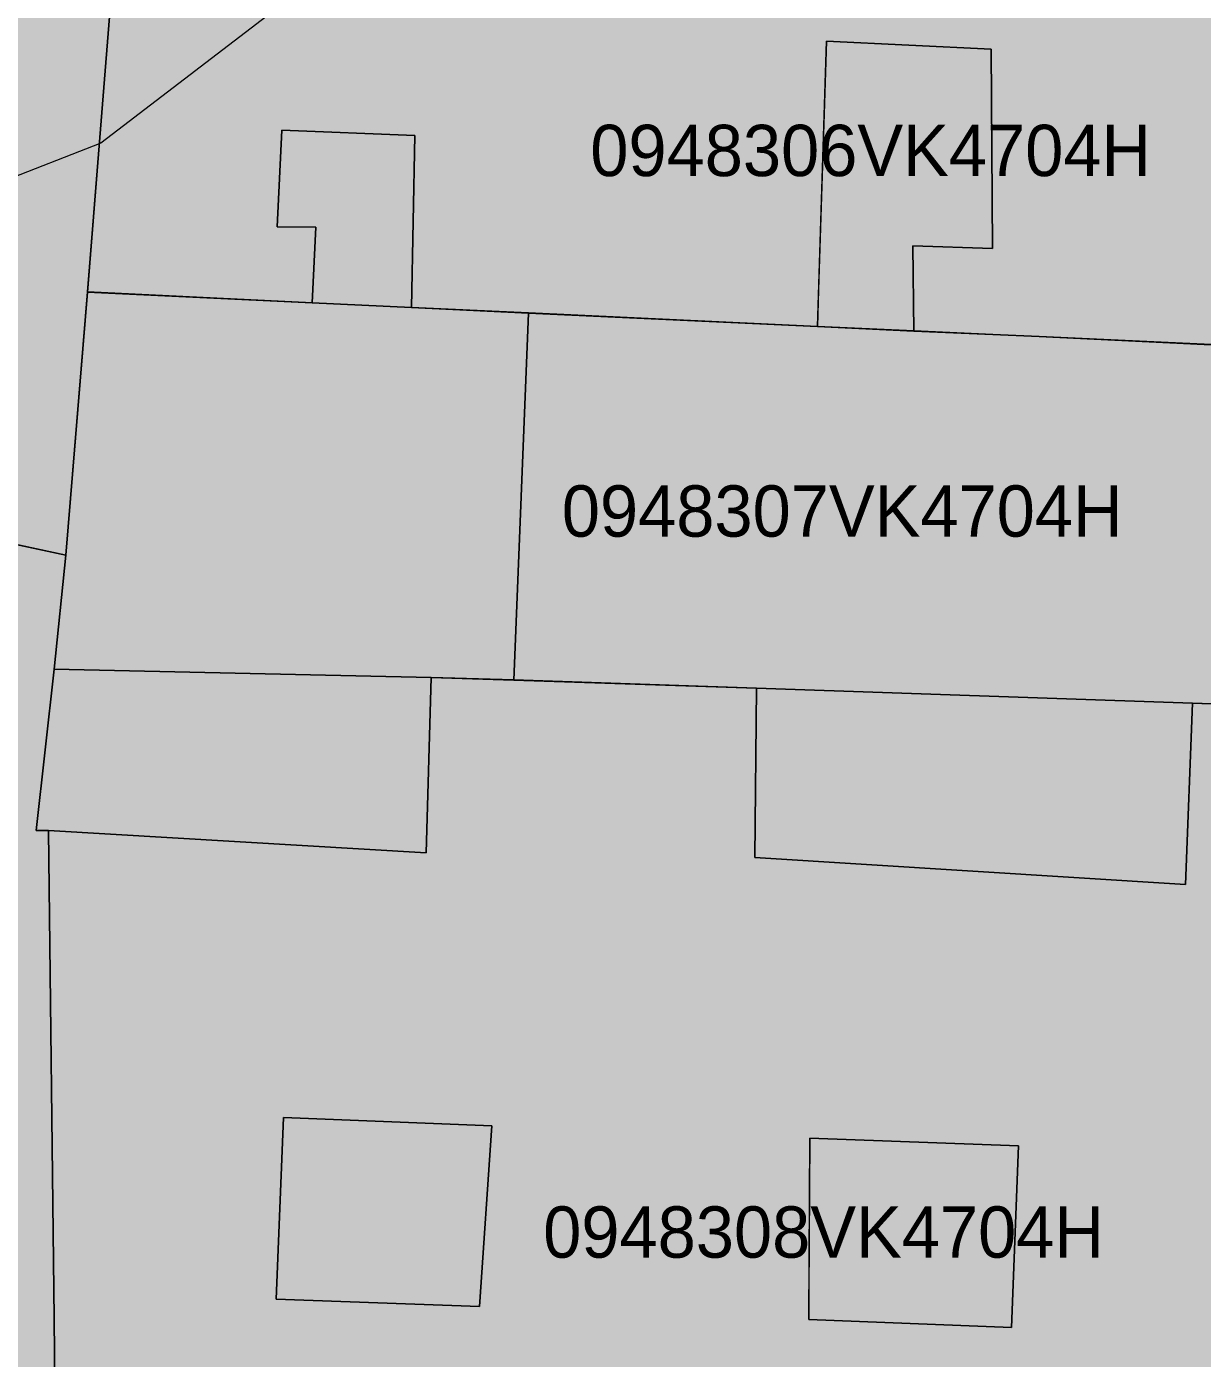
# Model space of a CAD drawing. Header units: metres. Extents: x -6 to 1255, y -2 to 532.
# Drawn here: x 1124.55 to 1147.47, y 195.44 to 221.39 of the extents above; entities that cross this region are included whole.
import ezdxf

# ---------------------------------------------------------------- set-up
doc = ezdxf.new("R2010")
doc.units = ezdxf.units.M
doc.header["$MEASUREMENT"] = 0
for name, color, linetype, lineweight, true_color in [('TPX_BUILDINGS', 7, 'CONTINUOUS', 0, 0x000000), ('TPX_BUILDINGS_HATCH', 7, 'CONTINUOUS', 0, 0xf0f0f0), ('TPX_BUILDINGS_SHADOWS_HATCH', 7, 'CONTINUOUS', 0, 0x000000), ('TPX_BUILDINGS_SHADOWS_OUTLINES', 7, 'CONTINUOUS', 0, 0x000000), ('TPX_CADASTRES', 7, 'CONTINUOUS', 0, 0x646464), ('TPX_CADASTRES_TEXT', 7, 'CONTINUOUS', 0, 0x000000), ('TPX_RELIEF_CONTOUR_LINES', 7, 'CONTINUOUS', 0, 0x969696)]:
    doc.layers.add(name, color=color, linetype=linetype, lineweight=lineweight, true_color=true_color)

msp = doc.modelspace()

# ---------------------------------------------------------------- hatches: boundary and pattern name
at = {"layer": 'TPX_BUILDINGS_HATCH'}
for points in [[(1094.568, 235.452), (1091.498, 224.542), (1092.008, 224.412), (1093.759, 223.934), (1094.648, 223.692), (1096.158, 223.282), (1096.987, 223.056), (1098.899, 222.534), (1100.558, 222.082), (1099.058, 216.502), (1103.808, 215.472), (1104.318, 217.892), (1121.778, 214.121), (1121.458, 211.921), (1125.318, 211.091), (1125.738, 216.221), (1125.968, 219.071), (1126.248, 222.561), (1105.238, 226.942), (1104.978, 226.072), (1103.538, 226.542), (1103.788, 227.352), (1102.138, 227.712), (1102.718, 229.832), (1105.458, 229.232), (1105.663, 229.994), (1109.058, 242.652), (1106.338, 242.972), (1106.728, 244.532), (1107.458, 247.442), (1108.647, 252.78), (1108.828, 253.592), (1105.388, 254.092), (1102.938, 254.442), (1100.028, 254.862), (1094.568, 235.452)], [(1125.968, 219.071), (1125.738, 216.221), (1130.118, 216.011), (1130.188, 217.481), (1129.438, 217.491), (1129.528, 219.371), (1132.118, 219.271), (1132.058, 215.921), (1134.338, 215.811), (1139.968, 215.551), (1140.148, 221.111), (1143.358, 220.951), (1143.378, 217.071), (1141.828, 217.121), (1141.848, 215.461), (1143.388, 215.391), (1144.288, 215.351), (1147.508, 215.201), (1150.118, 215.081), (1153.478, 214.921), (1156.928, 214.761), (1157.248, 221.671), (1152.658, 221.911), (1149.048, 222.091), (1138.928, 222.611), (1135.228, 222.801), (1126.308, 223.301), (1126.248, 222.561), (1125.968, 219.071)], [(1134.338, 215.811), (1134.048, 208.661), (1138.778, 208.501), (1147.278, 208.211), (1151.848, 208.051), (1153.168, 208.011), (1156.618, 207.891), (1156.928, 214.761), (1153.478, 214.921), (1150.118, 215.081), (1147.508, 215.201), (1144.288, 215.351), (1143.388, 215.391), (1141.848, 215.461), (1139.968, 215.551), (1134.338, 215.811)]]:
    msp.add_hatch(color=256, dxfattribs=at).paths.add_polyline_path(points)
h = msp.add_hatch(color=256, dxfattribs=at)
h.paths.add_polyline_path([(1112.777, 160.921), (1112.757, 159.291), (1116.057, 158.021), (1122.907, 155.391), (1126.077, 154.171), (1125.985, 156.071), (1125.847, 158.92), (1125.627, 163.461), (1125.477, 166.401), (1125.377, 170.151), (1125.207, 176.591), (1125.117, 180.221), (1125.008, 184.231), (1124.918, 187.701), (1124.808, 191.461), (1125.138, 191.461), (1125.088, 196.221), (1124.978, 205.731), (1124.738, 205.731), (1125.088, 208.871), (1125.318, 211.091), (1121.458, 211.921), (1114.888, 213.322), (1114.518, 207.152), (1114.408, 205.401), (1114.288, 203.481), (1114.226, 201.755), (1114.028, 196.201), (1113.778, 189.051), (1113.438, 179.481), (1113.257, 174.481), (1113.077, 169.411), (1112.997, 167.131), (1112.927, 165.361), (1112.857, 163.391), (1112.777, 160.921)])
h.paths.add_polyline_path([(1117.888, 185.141), (1117.988, 193.081), (1121.288, 192.981), (1121.638, 185.141), (1117.888, 185.141)], flags=16)
h.paths.add_polyline_path([(1118.148, 200.441), (1118.538, 207.981), (1121.168, 207.841), (1120.778, 200.301), (1118.148, 200.441)], flags=16)
h = msp.add_hatch(color=256, dxfattribs=at)
h.paths.add_polyline_path([(1132.34, 205.295), (1124.978, 205.731), (1125.088, 196.221), (1125.138, 191.461), (1132.05, 191.265), (1131.958, 187.571), (1133.328, 187.521), (1137.907, 187.371), (1146.427, 187.081), (1147.657, 187.041), (1151.247, 186.921), (1155.657, 186.771), (1156.618, 207.891), (1153.168, 208.011), (1151.848, 208.051), (1147.278, 208.211), (1147.14, 204.675), (1138.75, 205.205), (1138.778, 208.501), (1134.048, 208.661), (1132.438, 208.711), (1132.34, 205.295)])
h.paths.add_polyline_path([(1129.42, 196.595), (1129.56, 200.135), (1133.62, 199.975), (1133.38, 196.455), (1129.42, 196.595)], flags=16)
h.paths.add_polyline_path([(1139.8, 196.205), (1139.82, 199.735), (1143.89, 199.585), (1143.75, 196.045), (1139.8, 196.205)], flags=16)
at = {"layer": 'TPX_BUILDINGS_SHADOWS_HATCH'}
for points in [[(1139.991, 216.264), (1139.968, 215.551), (1141.848, 215.461), (1141.828, 217.121), (1143.378, 217.071), (1143.358, 220.951), (1140.148, 221.111), (1139.991, 216.264)], [(1125.088, 208.871), (1124.738, 205.731), (1124.978, 205.731), (1132.34, 205.295), (1132.438, 208.711), (1134.048, 208.661), (1134.338, 215.811), (1132.058, 215.921), (1132.118, 219.271), (1129.528, 219.371), (1129.438, 217.491), (1130.188, 217.481), (1130.118, 216.011), (1125.738, 216.221), (1125.318, 211.091), (1125.088, 208.871)], [(1138.778, 208.501), (1138.75, 205.205), (1147.14, 204.675), (1147.278, 208.211), (1138.778, 208.501)], [(1129.56, 200.135), (1129.42, 196.595), (1133.38, 196.455), (1133.62, 199.975), (1129.56, 200.135)], [(1139.803, 196.718), (1139.8, 196.205), (1143.75, 196.045), (1143.89, 199.585), (1139.82, 199.735), (1139.803, 196.718)]]:
    msp.add_hatch(color=256, dxfattribs=at).paths.add_polyline_path(points)

# ---------------------------------------------------------------- linework, layer by layer
at = {"layer": 'TPX_BUILDINGS', "elevation": 0.042}
for points in [[(1100.558, 222.082), (1099.058, 216.502), (1103.808, 215.472), (1104.318, 217.892), (1121.778, 214.121), (1121.458, 211.921), (1125.318, 211.091), (1125.738, 216.221), (1125.968, 219.071), (1126.248, 222.561)], [(1126.248, 222.561), (1125.968, 219.071), (1125.738, 216.221), (1130.118, 216.011), (1130.188, 217.481), (1129.438, 217.491), (1129.528, 219.371), (1132.118, 219.271), (1132.058, 215.921), (1134.338, 215.811), (1139.968, 215.551), (1140.148, 221.111), (1143.358, 220.951), (1143.378, 217.071), (1141.828, 217.121), (1141.848, 215.461), (1143.388, 215.391), (1144.288, 215.351), (1147.508, 215.201), (1150.118, 215.081), (1153.478, 214.921), (1156.928, 214.761), (1157.248, 221.671)], [(1125.477, 166.401), (1125.377, 170.151), (1125.207, 176.591), (1125.117, 180.221), (1125.008, 184.231), (1124.918, 187.701), (1124.808, 191.461), (1125.138, 191.461), (1125.088, 196.221), (1124.978, 205.731), (1124.738, 205.731), (1125.088, 208.871), (1125.318, 211.091), (1121.458, 211.921), (1114.888, 213.322), (1114.518, 207.152), (1114.408, 205.401), (1114.288, 203.481), (1114.226, 201.755), (1114.028, 196.201), (1113.778, 189.051), (1113.438, 179.481), (1113.257, 174.481), (1113.077, 169.411)]]:
    msp.add_lwpolyline(points, dxfattribs=at)
for points in [[(1134.338, 215.811), (1134.048, 208.661), (1138.778, 208.501), (1147.278, 208.211), (1151.848, 208.051), (1153.168, 208.011), (1156.618, 207.891), (1156.928, 214.761), (1153.478, 214.921), (1150.118, 215.081), (1147.508, 215.201), (1144.288, 215.351), (1143.388, 215.391), (1141.848, 215.461), (1139.968, 215.551)], [(1132.34, 205.295), (1124.978, 205.731), (1125.088, 196.221), (1125.138, 191.461), (1132.05, 191.265), (1131.958, 187.571), (1133.328, 187.521), (1137.907, 187.371), (1146.427, 187.081), (1147.657, 187.041), (1151.247, 186.921), (1155.657, 186.771), (1156.618, 207.891), (1153.168, 208.011), (1151.848, 208.051), (1147.278, 208.211), (1147.14, 204.675), (1138.75, 205.205), (1138.778, 208.501), (1134.048, 208.661), (1132.438, 208.711)], [(1129.42, 196.595), (1129.56, 200.135), (1133.62, 199.975), (1133.38, 196.455)], [(1139.8, 196.205), (1139.82, 199.735), (1143.89, 199.585), (1143.75, 196.045)]]:
    msp.add_lwpolyline(points, close=True, dxfattribs=at)
at = {"layer": 'TPX_BUILDINGS_SHADOWS_OUTLINES', "elevation": 0.039}
for points in [[(1139.991, 216.264), (1139.968, 215.551), (1141.848, 215.461), (1141.828, 217.121), (1143.378, 217.071), (1143.358, 220.951), (1140.148, 221.111)], [(1125.088, 208.871), (1124.738, 205.731), (1124.978, 205.731), (1132.34, 205.295), (1132.438, 208.711), (1134.048, 208.661), (1134.338, 215.811), (1132.058, 215.921), (1132.118, 219.271), (1129.528, 219.371), (1129.438, 217.491), (1130.188, 217.481), (1130.118, 216.011), (1125.738, 216.221), (1125.318, 211.091)], [(1138.778, 208.501), (1138.75, 205.205), (1147.14, 204.675), (1147.278, 208.211)], [(1129.56, 200.135), (1129.42, 196.595), (1133.38, 196.455), (1133.62, 199.975)], [(1139.803, 196.718), (1139.8, 196.205), (1143.75, 196.045), (1143.89, 199.585), (1139.82, 199.735)]]:
    msp.add_lwpolyline(points, close=True, dxfattribs=at)
at = {"layer": 'TPX_CADASTRES', "elevation": 0.024}
for points in [[(1125.968, 219.072), (1125.738, 216.222), (1130.118, 216.012), (1132.058, 215.922), (1134.338, 215.812), (1139.968, 215.552), (1141.848, 215.462), (1143.388, 215.392), (1144.288, 215.352), (1147.508, 215.202), (1150.118, 215.082), (1153.478, 214.922), (1156.928, 214.762), (1157.248, 221.672), (1152.658, 221.912), (1149.048, 222.092), (1138.928, 222.612), (1135.228, 222.802), (1126.308, 223.302), (1126.248, 222.562)], [(1125.318, 211.092), (1125.088, 208.872), (1132.438, 208.712), (1134.048, 208.662), (1138.778, 208.502), (1147.278, 208.212), (1151.848, 208.052), (1153.168, 208.012), (1156.618, 207.891), (1156.928, 214.762), (1153.478, 214.922), (1150.118, 215.082), (1147.508, 215.202), (1144.288, 215.352), (1143.388, 215.392), (1141.848, 215.462), (1139.968, 215.552), (1134.338, 215.812), (1132.058, 215.922), (1130.118, 216.012), (1125.738, 216.222)], [(1125.088, 208.872), (1124.738, 205.732), (1124.978, 205.732), (1125.088, 196.222), (1125.138, 191.462), (1124.808, 191.462), (1124.918, 187.702), (1128.318, 187.692), (1131.798, 187.582), (1131.958, 187.572), (1133.328, 187.522), (1137.907, 187.372), (1146.427, 187.082), (1147.657, 187.041), (1151.247, 186.921), (1155.657, 186.771), (1156.618, 207.891), (1153.168, 208.012), (1151.848, 208.052), (1147.278, 208.212), (1138.778, 208.502), (1134.048, 208.662), (1132.438, 208.712)]]:
    msp.add_lwpolyline(points, close=True, dxfattribs=at)
for points in [[(1100.558, 222.082), (1099.058, 216.502), (1103.808, 215.472), (1104.168, 215.592), (1114.888, 213.322), (1121.458, 211.922), (1125.318, 211.092), (1125.738, 216.222), (1125.968, 219.072), (1126.248, 222.562)], [(1125.477, 166.402), (1125.377, 170.152), (1125.207, 176.592), (1125.117, 180.222), (1125.008, 184.232), (1124.918, 187.702), (1124.808, 191.462), (1125.138, 191.462), (1125.088, 196.222), (1124.978, 205.732), (1124.738, 205.732), (1125.088, 208.872), (1125.318, 211.092), (1121.458, 211.922), (1114.888, 213.322), (1114.518, 207.152), (1114.408, 205.402), (1114.288, 203.482), (1114.028, 196.202), (1113.778, 189.052), (1113.438, 179.482), (1113.257, 174.482), (1113.077, 169.412)]]:
    msp.add_lwpolyline(points, dxfattribs=at)
at = {"layer": 'TPX_RELIEF_CONTOUR_LINES', "elevation": 0.045}
msp.add_lwpolyline([(1129.38, 254.829), (1131.193, 252.83), (1133.991, 252.215), (1135.99, 252.83), (1135.99, 250.831), (1139.804, 246.834), (1139.7, 242.837), (1139.117, 240.838), (1136.114, 234.842), (1133.624, 226.848), (1132.564, 224.849), (1130.866, 222.85), (1125.999, 219.124), (1122.002, 217.562), (1118.006, 217.881), (1102.02, 221.052), (1098.19, 222.85), (1096.409, 224.849), (1095.641, 226.848), (1095.597, 230.845), (1095.117, 232.844), (1094.209, 234.842), (1092.029, 237.241), (1088.032, 237.241)], dxfattribs=at)

# ---------------------------------------------------------------- texts
at = {"layer": 'TPX_CADASTRES_TEXT'}
for s, p in [('0948306VK4704H', (1135.541, 218.479, 0.024)), ('0948307VK4704H', (1134.986, 211.454, 0.024)), ('0948308VK4704H', (1134.623, 197.406, 0.024))]:
    msp.add_text(s, height=1, dxfattribs=at).set_placement(p)

doc.saveas('drawing.dxf')
